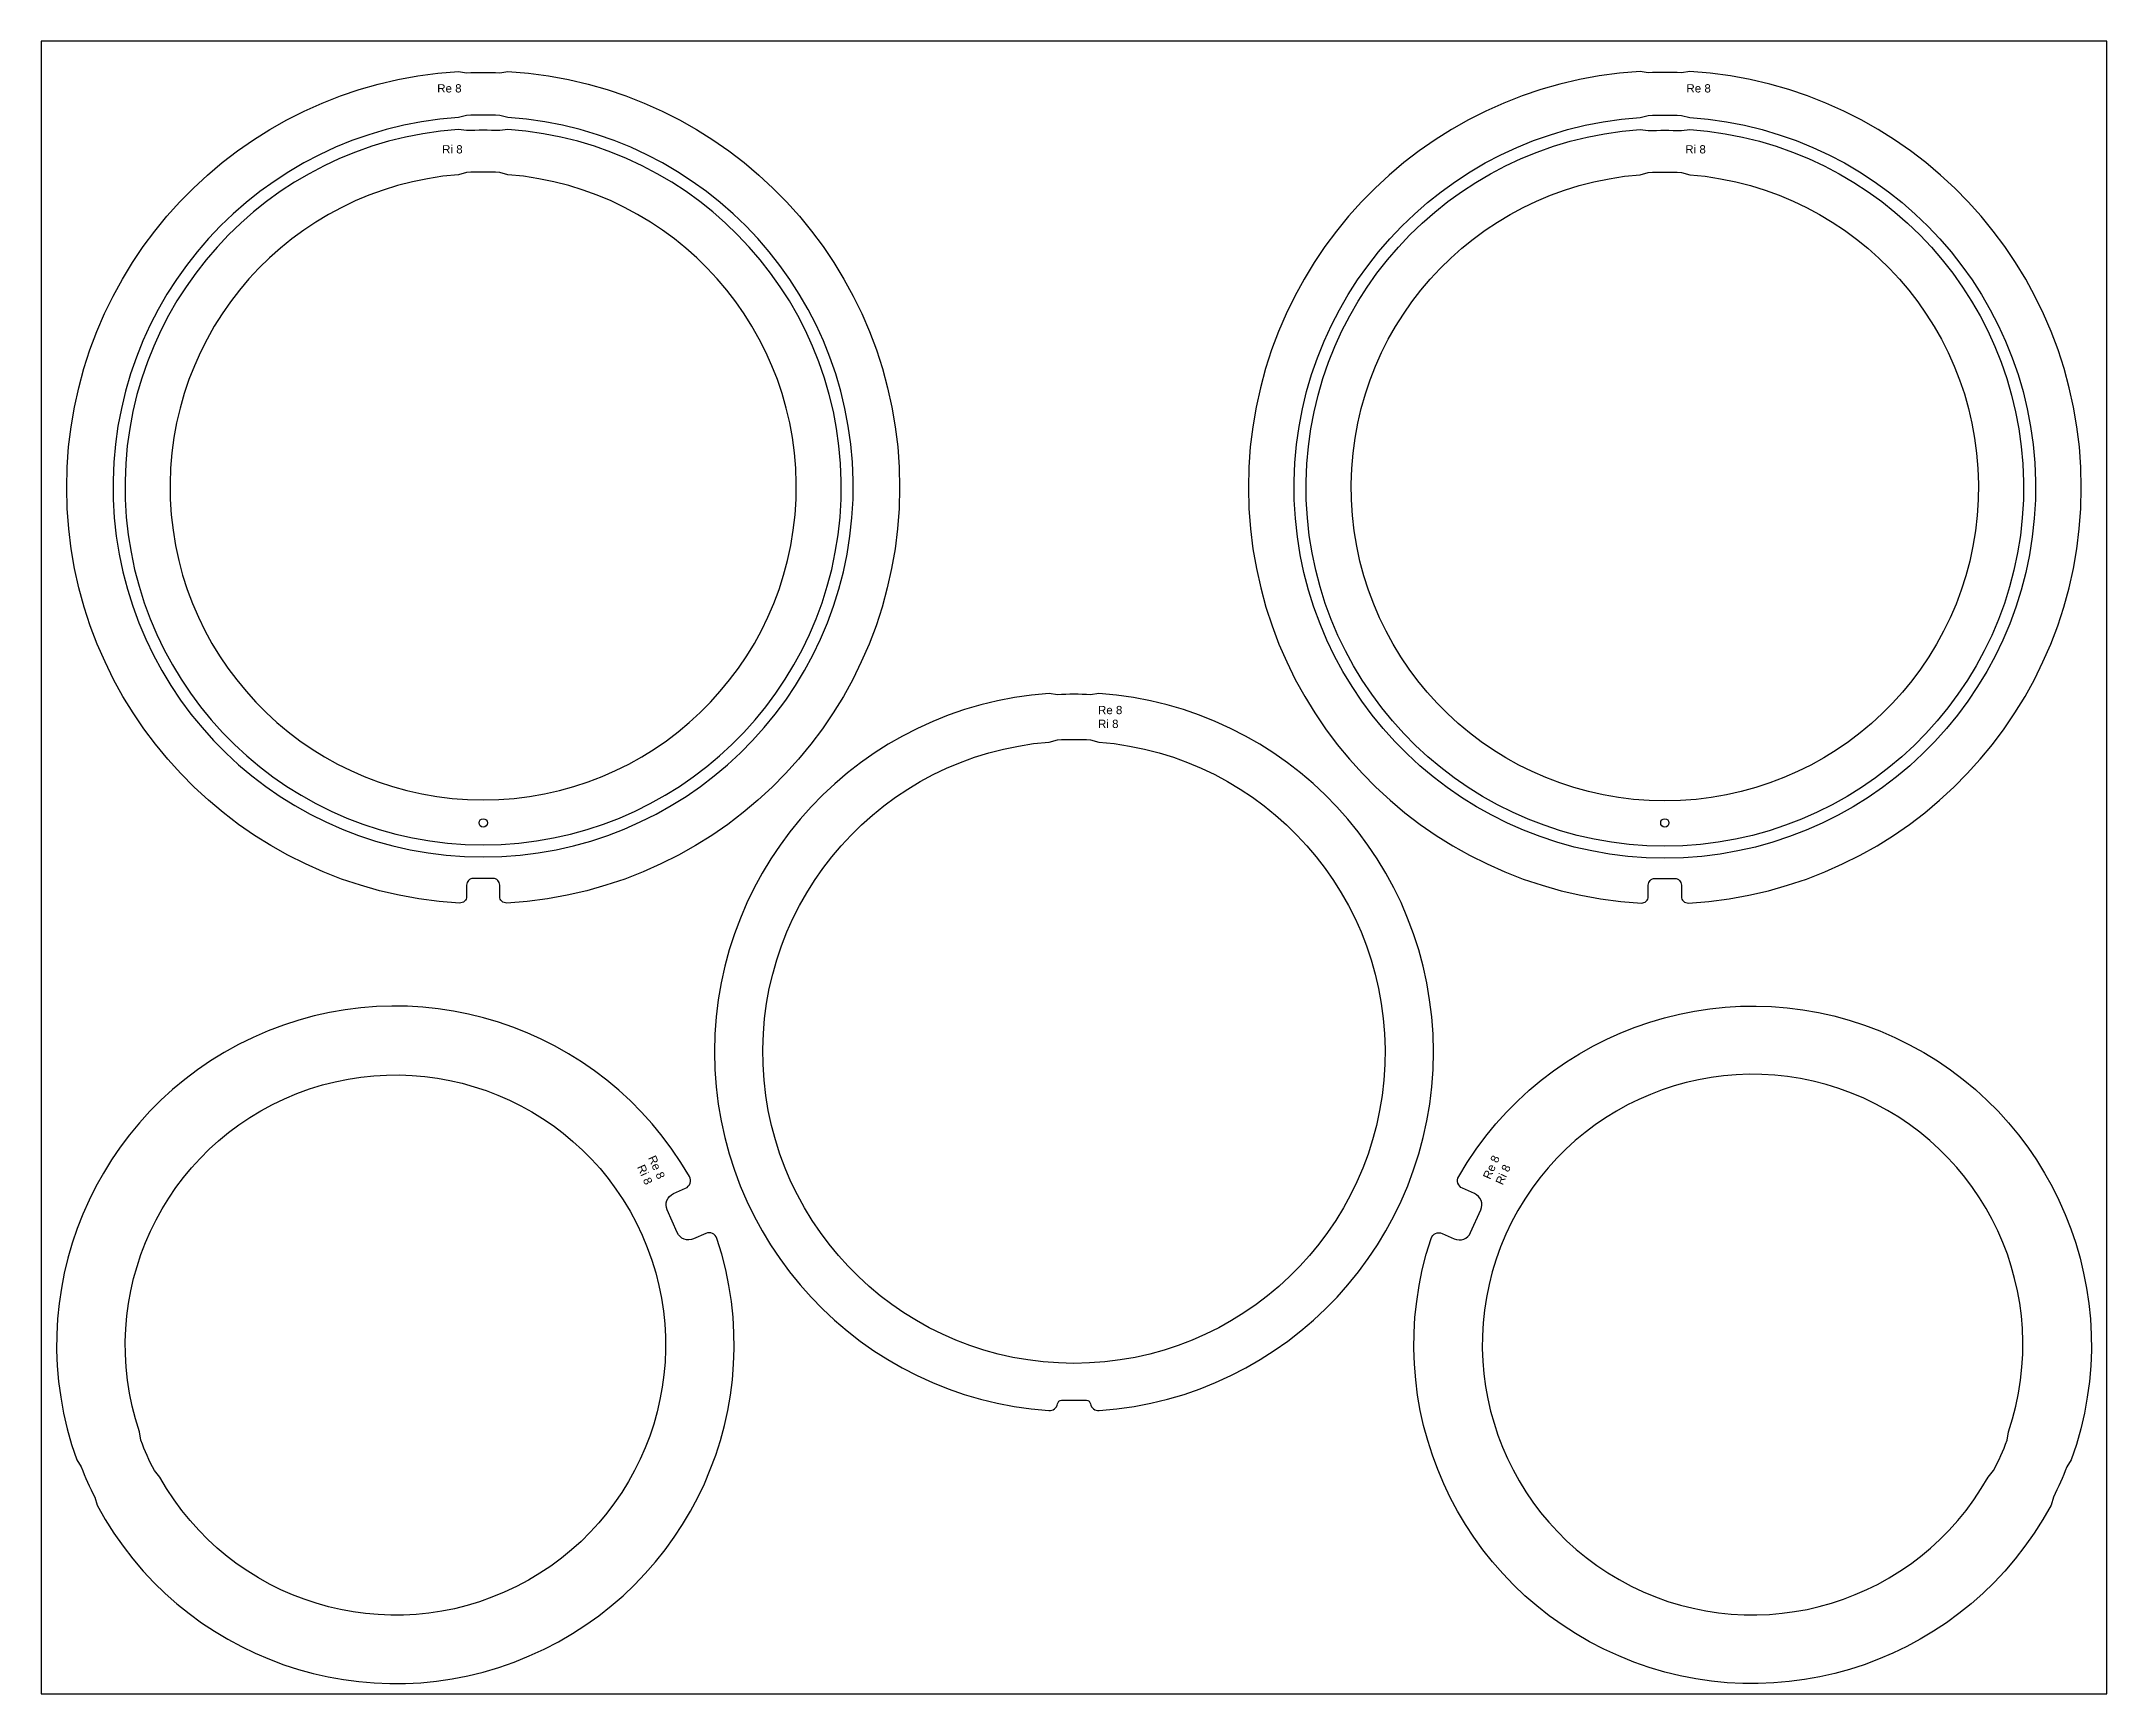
# Model space of a CAD drawing. Header units: millimetres. Extents: x 16702 to 19202, y -3811 to -1811.
import ezdxf

# ---------------------------------------------------------------- set-up
doc = ezdxf.new("R2010")
doc.units = ezdxf.units.MM
for name, color, linetype in [('13446757', 7, 'Continuous'), ('13446766', 7, 'Continuous'), ('13740555', 7, 'Continuous'), ('EM-2620706', 7, 'Continuous')]:
    doc.layers.add(name, color=color, linetype=linetype)
doc.styles.get("Standard").update_dxf_attribs({"font": 'arial.ttf'})

msp = doc.modelspace()

# ---------------------------------------------------------------- linework, layer by layer
msp.add_lwpolyline([(16702.4, -3810.7), (19202.4, -3810.7), (19202.4, -1810.7), (16702.4, -1810.7)], close=True)
at = {"layer": '13446757'}
for points in [[(17267.2, -1917.4), (17257.2, -1918.8, 0.023187), (17217.2, -1918.8), (17207.2, -1917.4, 28.865356)], [(18637.5, -1917.4), (18647.5, -1918.8, -0.023187), (18687.6, -1918.8), (18697.6, -1917.4, -28.865356)], [(17267.2, -1972.1), (17257.2, -1969.4, 0.026265), (17217.2, -1969.4), (17207.2, -1972.1, 25.227027)], [(18637.5, -1972.1), (18647.5, -1969.4, -0.026265), (18687.6, -1969.4), (18697.6, -1972.1, -25.227027)]]:
    msp.add_lwpolyline(points, format="xyb", close=True, dxfattribs=at)
for centre in [(17237.3, -2756.7), (18667.5, -2756.7)]:
    msp.add_circle(centre, 5, dxfattribs=at)
at = {"layer": '13446766'}
for points in [[(17207.2, -1847.2), (17217.2, -1848.8, -0.019948), (17257.2, -1848.8), (17267.2, -1847.2, -0.943545), (17265.7, -2853.7, -0.430872), (17257.2, -2845.7), (17257.2, -2831.9, 0.414214), (17249.2, -2823.9), (17225.2, -2823.9, 0.414214), (17217.2, -2831.9), (17217.2, -2845.7, -0.430872), (17208.7, -2853.7, -0.943545)], [(18697.6, -1847.2), (18687.6, -1848.8, 0.019948), (18647.5, -1848.8), (18637.5, -1847.2, 0.943545), (18639.1, -2853.7, 0.430872), (18647.5, -2845.7), (18647.5, -2831.9, -0.414214), (18655.5, -2823.9), (18679.6, -2823.9, -0.414214), (18687.6, -2831.9), (18687.6, -2845.7, 0.430872), (18696, -2853.7, 0.943545)], [(17267.2, -1902.9), (17257.2, -1900.4, 0.022233), (17217.2, -1900.4), (17207.2, -1902.9, 29.833147)], [(18637.5, -1902.9), (18647.5, -1900.4, -0.022233), (18687.6, -1900.4), (18697.6, -1902.9, -29.833147)]]:
    msp.add_lwpolyline(points, format="xyb", close=True, dxfattribs=at)
at = {"layer": '13740555'}
for points in [[(17932.4, -2601.5), (17922.3, -2600, 0.93266), (17921.9, -3468.1, 0.385119), (17932.4, -3459.8, -0.365095), (17937.4, -3455.6), (17967.4, -3455.6, -0.365095), (17972.3, -3459.8, 0.385119), (17982.9, -3468.1, 0.93266), (17982.4, -2600), (17972.4, -2601.5, 0.023134)], [(17922.3, -2658.8), (17932.4, -2656.1, -0.026474), (17972.4, -2656.1), (17982.4, -2658.8, -25.026709)]]:
    msp.add_lwpolyline(points, format="xyb", close=True, dxfattribs=at)
at = {"layer": 'EM-2620706'}
for points in [[(16745.3, -3527.7), (16750.7, -3536.2, 0.024525), (16767, -3572.8), (16769.8, -3582.5, 0.916851), (17520.2, -3259.6, 0.443866), (17506.6, -3253.7), (17492, -3260.2, -0.414214), (17472.2, -3252.6), (17460, -3225.2, -0.414214), (17467.6, -3205.4), (17482.2, -3198.9, 0.443866), (17486.8, -3184.8, 0.916851)], [(19159.4, -3527.7), (19154.1, -3536.2, -0.024525), (19137.8, -3572.8), (19135, -3582.5, -0.916851), (18384.6, -3259.6, -0.443866), (18398.1, -3253.7), (18412.7, -3260.2, 0.414214), (18432.5, -3252.6), (18444.8, -3225.2, 0.414214), (18437.2, -3205.4), (18422.6, -3198.9, -0.443866), (18418, -3184.8, -0.916851)], [(16845.8, -3548.5), (16839.2, -3540.5, -0.030423), (16822.9, -3504), (16821.4, -3493.7, -21.754032)], [(19058.9, -3548.5), (19065.5, -3540.5, 0.030423), (19081.8, -3504), (19083.4, -3493.7, 21.754032)]]:
    msp.add_lwpolyline(points, format="xyb", close=True, dxfattribs=at)

# ---------------------------------------------------------------- texts
at = {"char_height": 10}
for s, width, insert, attachment_point in [('Re 8', 55.5, (17211.1, -1862.6), 3), ('Re 8', 55.5, (18693.7, -1862.6), 1), ('Ri 8', 42.589, (17212.4, -1936.4), 3), ('Ri 8', 42.589, (18692.3, -1936.4), 1), ('Re 8\\PRi 8', 35.109, (17981.4, -2615.1), 1)]:
    msp.add_mtext_dynamic_manual_height_columns(s, width=width, gutter_width=12.5, heights=[0], dxfattribs=dict(at, insert=insert, attachment_point=attachment_point))
for insert, attachment_point, rotation in [((17457.8, -3184.9), 3, 294.0479), ((18446.9, -3184.9), 1, 65.9521)]:
    msp.add_mtext_dynamic_manual_height_columns('Re 8\\PRi 8', width=51.548, gutter_width=12.5, heights=[0], dxfattribs=dict(at, insert=insert, attachment_point=attachment_point, rotation=rotation))

doc.saveas('drawing.dxf')
